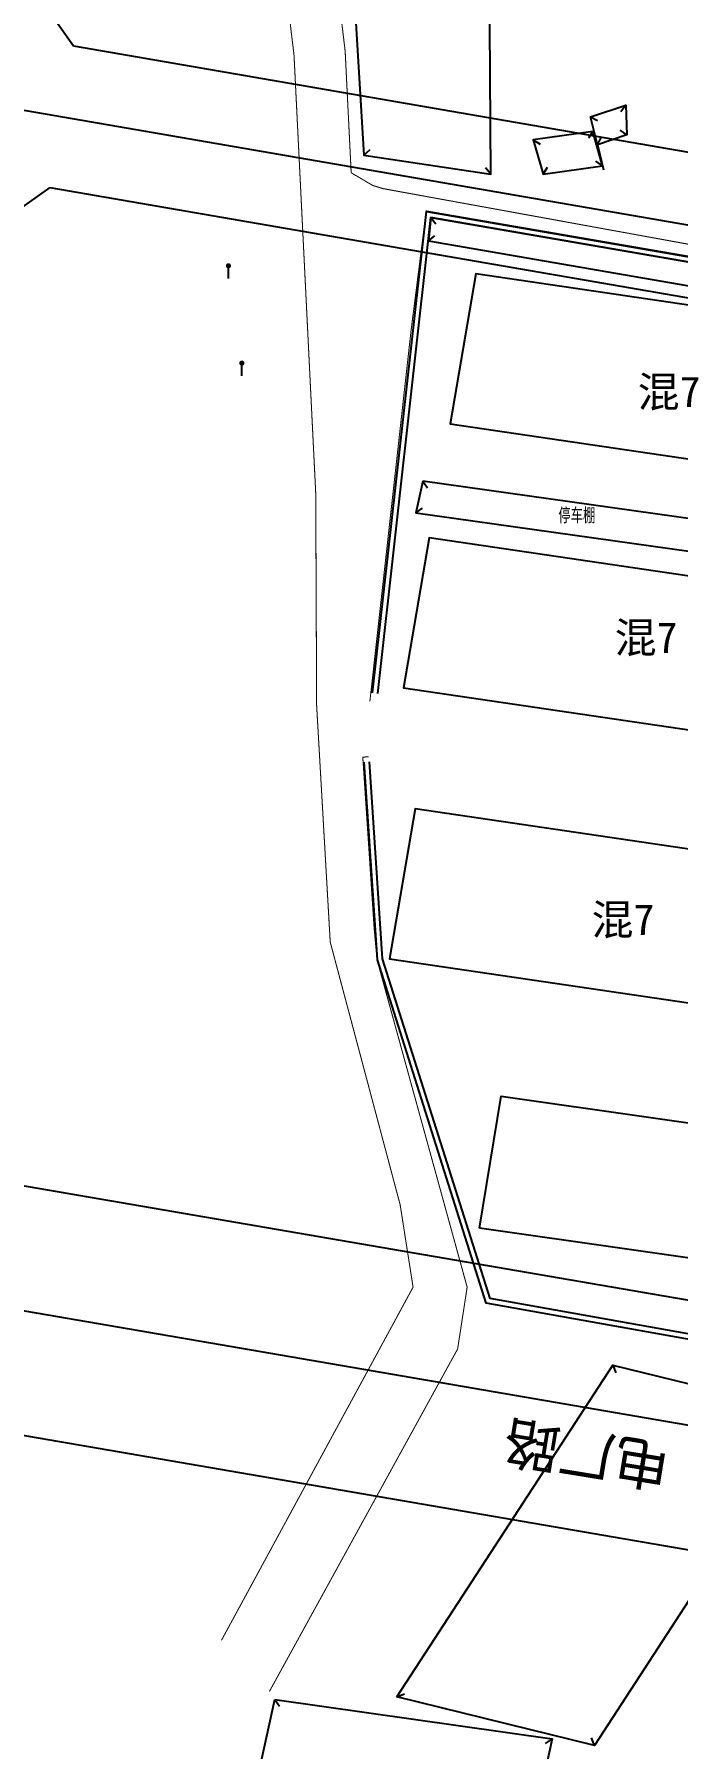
# Model space of a CAD drawing. Extents: x 529262 to 576451, y 2694391 to 2717535.
# Drawn here: x 562710.7 to 562773.4, y 2710648.3 to 2710815.5 of the extents above; entities that cross this region are included whole.
import ezdxf
from ezdxf.enums import TextEntityAlignment as Align
from ezdxf.xclip import XClip

# ---------------------------------------------------------------- set-up
doc = ezdxf.new("R2010")
doc.units = 0
doc.header["$XCLIPFRAME"] = 0
for name, color, linetype in [('DLSS', 4, 'Continuous'), ('JMD', 8, 'Continuous'), ('PP-COM', 7, 'Continuous'), ('RD-中线', 40, 'Continuous'), ('RD-红线', 7, 'Continuous'), ('RD-路名', 7, 'Continuous'), ('ZBTZ', 8, 'Continuous')]:
    doc.layers.add(name, color=color, linetype=linetype)
doc.styles.add('HZ', font='rs.shx', dxfattribs={"width": 0.8, "bigfont": 'hztxt.shx'})
doc.styles.add('宋体', font='', dxfattribs={"width": 0.75})
doc.styles.add('黑体', font='simhei.ttf')
doc.styles.get('宋体').set_extended_font_data('SimSun')
doc.linetypes.add('444', pattern='A,4.5,[145,AAA.SHX,S=1,R=0,X=0,Y=1],4.5,-0.5,[146,AAA.SHX,S=1,R=0,X=0,Y=0],-0.5', length=10)

# ---------------------------------------------------------------- blocks, each defined once
blk = doc.blocks.new('A$C19FD0107')
at = {"layer": 'RD-中线', "color": 8}
blk.add_lwpolyline([(-8300.43, 16419.57), (-8013.11, 16369.92)], dxfattribs=at)
at = {"layer": 'RD-中线', "color": 8, "linetype": 'Continuous', "flags": 128}
blk.add_lwpolyline([(-8319.85, 16305.85), (-7600.23, 16181.99)], dxfattribs=at)
at = {"layer": 'RD-红线', "color": 8, "linetype": 'Continuous'}
for points in [[(-8291.66, 16435.29), (-8283.51, 16423.75, 0.413643)], [(-8285.82, 16409.94), (-8297.38, 16401.77, 0.414784)]]:
    blk.add_lwpolyline(points, format="xyb", dxfattribs=at)
at = {"layer": 'RD-红线', "color": 8}
for points in [[(-8283.51, 16423.75), (-8030.5, 16380.03)], [(-8285.82, 16409.94), (-8033.15, 16366.28)]]:
    blk.add_lwpolyline(points, dxfattribs=at)
at = {"layer": 'RD-红线', "color": 8, "linetype": 'Continuous', "flags": 128}
for points in [[(-8294.2, 16313.61), (-8194.35, 16296.43)], [(-8319.46, 16293.61), (-8057.53, 16248.53)]]:
    blk.add_lwpolyline(points, dxfattribs=at)
blk = doc.blocks.new('gc165')
at = {"color": 8}
blk.add_line((0, 0), (0, 2), dxfattribs=at)
at = {"color": 8, "const_width": 0.5}
blk.add_lwpolyline([(-0.25, 2.5, 1), (0.25, 2.5, 1)], format="xyb", close=True, dxfattribs=at)

msp = doc.modelspace()

# ---------------------------------------------------------------- linework, layer by layer
at = {"layer": 'DLSS', "color": 8, "linetype": 'Continuous', "const_width": 0.1, "flags": 128}
for points in [[(562728.914, 2710658.886), (562747.604, 2710693.319), (562746.344, 2710701.353), (562739.523, 2710726.975), (562738.197, 2710750.038), (562738.109, 2710770.734), (562735.993, 2710813.441), (562733.733, 2710832.316)], [(562741.567, 2710801.988), (562740.978, 2710813.862), (562738.697, 2710832.91)], [(562806.69, 2710789.155), (562744.691, 2710800.438), (562743.655, 2710800.757), (562741.567, 2710801.988)], [(562806.66, 2710788.32), (562748.889, 2710798.269), (562747.4, 2710786.55), (562743.39, 2710750.437)], [(562733.587, 2710653.893), (562751.947, 2710687.289), (562752.879, 2710693.322), (562744.088, 2710725.24), (562743.803, 2710728.347), (562742.698, 2710744.998), (562743.276, 2710745.047)]]:
    msp.add_lwpolyline(points, dxfattribs=at)
at = {"layer": 'JMD', "linetype": 'Continuous'}
for p, q in [((562764.905, 2710807.456), (562765.604, 2710807.068)), ((562764.905, 2710807.456), (562765.604, 2710807.068)), ((562764.905, 2710807.456), (562765.604, 2710807.068)), ((562768.339, 2710808.583), (562767.882, 2710807.926)), ((562768.339, 2710808.583), (562767.882, 2710807.926)), ((562768.339, 2710808.583), (562767.882, 2710807.926)), ((562765.138, 2710806.024), (562764.701, 2710805.354)), ((562765.582, 2710804.714), (562765.964, 2710805.417)), ((562765.582, 2710804.714), (562765.964, 2710805.417)), ((562765.582, 2710804.714), (562765.964, 2710805.417)), ((562768.452, 2710805.702), (562767.791, 2710806.154)), ((562768.452, 2710805.702), (562767.791, 2710806.154)), ((562768.452, 2710805.702), (562767.791, 2710806.154)), ((562742.812, 2710803.716), (562743.402, 2710804.256)), ((562759.331, 2710805.215), (562760.001, 2710804.778)), ((562755.199, 2710801.849), (562754.675, 2710802.454)), ((562760.28, 2710801.859), (562760.717, 2710802.529)), ((562766.087, 2710802.668), (562765.417, 2710803.106)), ((562749.349, 2710797.636), (562749.83, 2710796.996)), ((562749.093, 2710795.346), (562749.733, 2710795.826)), ((562748.541, 2710771.922), (562748.999, 2710771.266)), ((562748.541, 2710771.922), (562748.999, 2710771.266)), ((562747.878, 2710768.831), (562748.534, 2710769.289)), ((562747.878, 2710768.831), (562748.534, 2710769.289)), ((562767.093, 2710685.709), (562767.387, 2710684.965)), ((562746.024, 2710653.36), (562746.768, 2710653.655)), ((562734.13, 2710653.112), (562734.586, 2710652.455)), ((562761.157, 2710649.283), (562760.5, 2710648.826)), ((562765.288, 2710648.641), (562764.994, 2710649.384))]:
    msp.add_line(p, q, dxfattribs=at)
at = {"layer": 'JMD', "linetype": 'Continuous', "flags": 128}
for points in [[(562755.064, 2710821.215), (562742.34, 2710830.696), (562741.361, 2710827.357), (562742.812, 2710803.716), (562755.199, 2710801.849)], [(562766.087, 2710802.668), (562765.138, 2710806.024), (562759.331, 2710805.215), (562760.28, 2710801.859)], [(562803.513, 2710788.278), (562749.349, 2710797.636), (562749.093, 2710795.346), (562803.073, 2710786.025)], [(562794.29, 2710771.177), (562796.78, 2710785.801), (562753.716, 2710792.121), (562751.227, 2710777.497)], [(562748.541, 2710771.922), (562747.878, 2710768.831), (562774.729, 2710765.067), (562775.382, 2710768.161)], [(562789.74, 2710745.434), (562792.229, 2710760.058), (562749.165, 2710766.377), (562746.676, 2710751.754)], [(562788.375, 2710719.015), (562790.864, 2710733.639), (562747.801, 2710739.958), (562745.311, 2710725.334)], [(562754.075, 2710699.074), (562756.203, 2710711.943), (562799.31, 2710705.798), (562797.182, 2710692.929)], [(562746.024, 2710653.36), (562767.093, 2710685.709), (562786.357, 2710680.99), (562765.288, 2710648.641)], [(562734.13, 2710653.112), (562761.157, 2710649.283), (562758.333, 2710636.384), (562731.306, 2710640.213)]]:
    msp.add_lwpolyline(points, close=True, dxfattribs=at)
at = {"layer": 'JMD', "linetype": 'Continuous', "elevation": 134.201, "flags": 128}
msp.add_lwpolyline([(562764.905, 2710807.456), (562768.339, 2710808.583), (562768.452, 2710805.702), (562765.582, 2710804.714)], close=True, dxfattribs=at)
msp.add_lwpolyline([(562764.905, 2710807.456), (562768.339, 2710808.583), (562768.452, 2710805.702), (562765.582, 2710804.714)], close=True, dxfattribs=at)
at = {"layer": 'JMD', "linetype": '444', "ltscale": 0.5, "flags": 128}
msp.add_lwpolyline([(562765.582, 2710804.714), (562766.188, 2710802.261)], dxfattribs=at)
at = {"layer": 'JMD', "linetype": 'Continuous', "flags": 128}
for points in [[(562743.656, 2710751.279), (562748.911, 2710798.219), (562806.665, 2710788.241), (562804.16, 2710775.429), (562800.978, 2710762.877), (562800.85, 2710758.708), (562798.439, 2710737.447), (562798.872, 2710725.673), (562807.196, 2710707.001), (562810.129, 2710701.465), (562809.568, 2710698.539), (562804.068, 2710682.961), (562754.744, 2710691.761), (562744.128, 2710725.243), (562742.838, 2710744.523)], [(562744.153, 2710751.224), (562749.349, 2710797.636), (562806.076, 2710787.835), (562803.672, 2710775.538), (562800.48, 2710762.947), (562800.351, 2710758.744), (562797.938, 2710737.466), (562798.376, 2710725.558), (562806.747, 2710706.782), (562809.605, 2710701.386), (562809.084, 2710698.67), (562803.738, 2710683.528), (562755.13, 2710692.2), (562744.623, 2710725.337), (562743.337, 2710744.556)]]:
    msp.add_lwpolyline(points, dxfattribs=at)

# ---------------------------------------------------------------- block references
at = {"layer": 'PP-COM'}
ref = msp.add_blockref('A$C19FD0107', (570997.993, 2694390.603), dxfattribs=at)
XClip(ref).set_block_clipping_path([(-9366.4383134884, 14428.6043910822), (-3328.4480743363, 17452.7484863754)])
at = {"layer": 'ZBTZ', "linetype": 'Continuous', "ltscale": 0.5, "xscale": 0.5, "yscale": 0.5}
for p in [(562729.594, 2710791.664), (562730.899, 2710782.171)]:
    msp.add_blockref('gc165', p, dxfattribs=at)

# ---------------------------------------------------------------- texts
at = {"layer": 'JMD', "linetype": 'Continuous', "style": '宋体'}
for p in [(562775.639, 2710780.637), (562773.392, 2710756.673), (562771.139, 2710729.168)]:
    msp.add_text('混7', height=3, dxfattribs=at).set_placement(p, align=Align.MIDDLE_RIGHT)
at = {"layer": 'JMD', "linetype": 'Continuous', "ltscale": 0.5, "style": 'HZ', "width": 0.8}
msp.add_text('停车棚', height=1.5, dxfattribs=at).set_placement((562763.576, 2710768.637), align=Align.MIDDLE)
at = {"layer": 'RD-路名', "color": 7, "style": '黑体'}
msp.add_text('电厂路', height=4, rotation=170.72598, dxfattribs=at).set_placement((562764.55, 2710676.927), align=Align.MIDDLE)

doc.saveas('drawing.dxf')
